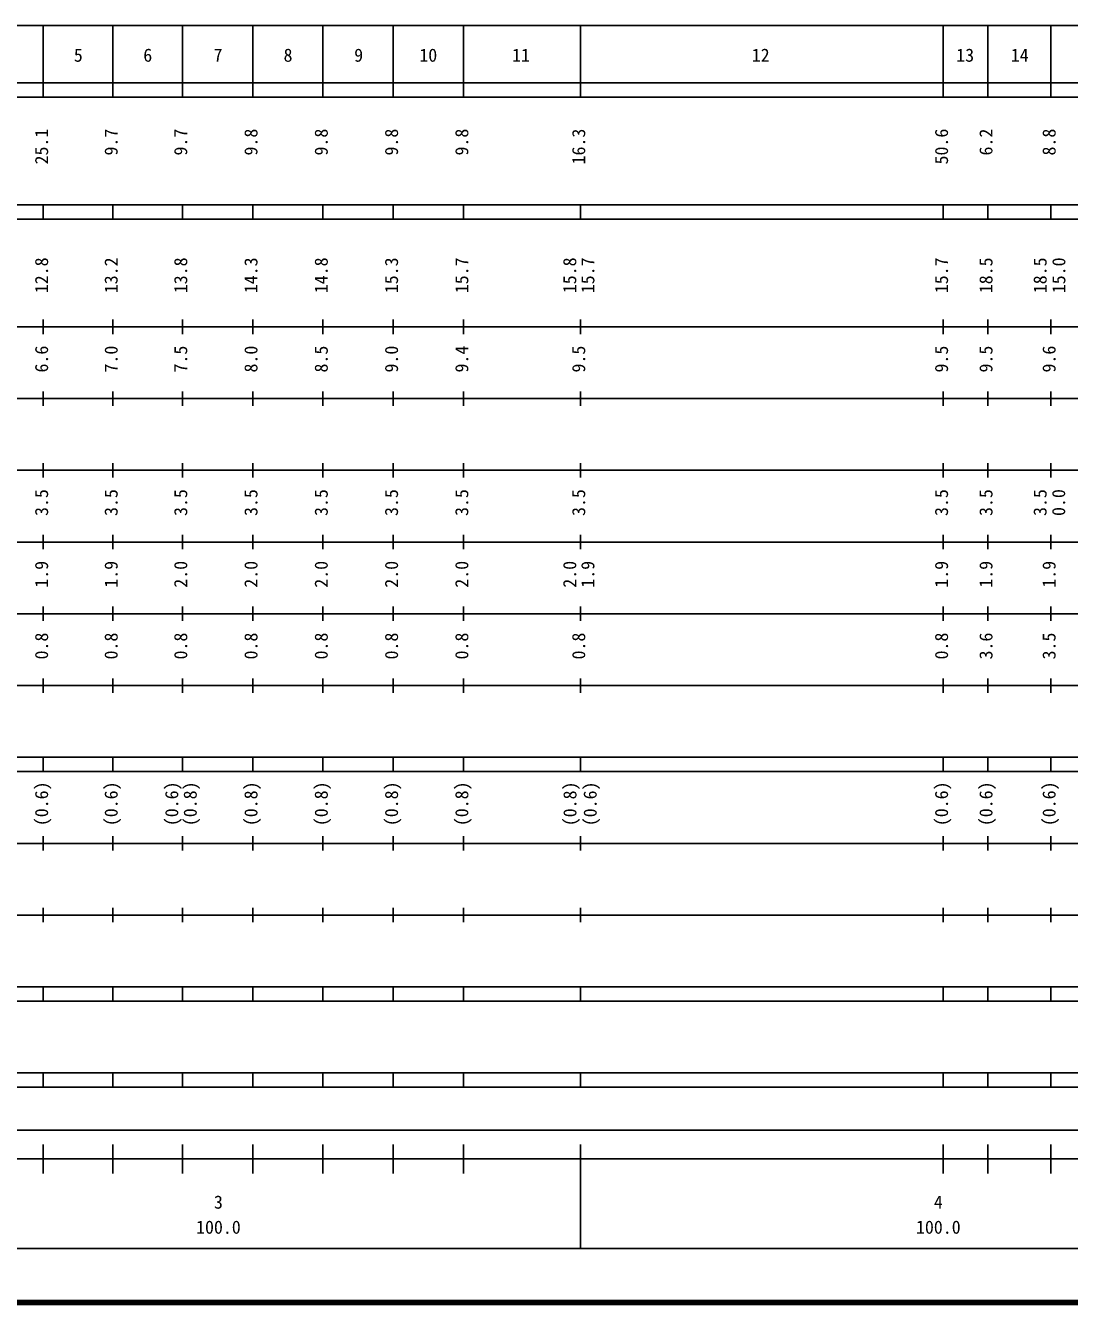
# Model space of a CAD drawing. Units: millimetres at full size, sheet at 1:1000; details may follow other scales. Extents: x 40000 to 680000, y 20000 to 380000.
# Drawn here: x 290620 to 436202, y 20000 to 198000 of the extents above; entities that cross this region are included whole.
import ezdxf
from ezdxf.enums import TextEntityAlignment as Align

# ---------------------------------------------------------------- set-up
doc = ezdxf.new("R2010")
doc.units = ezdxf.units.MM
doc.header["$LTSCALE"] = 1000
doc.layers.add('M-TTL', color=2, linetype='Continuous', lineweight=140)
doc.layers.add('M-TTL-BAND', color=7, linetype='Continuous', lineweight=25)
doc.styles.add('ＭＳ ゴシック', font='')
doc.styles.get('ＭＳ ゴシック').set_extended_font_data('MS Gothic')

msp = doc.modelspace()

# ---------------------------------------------------------------- linework, layer by layer
at = {"layer": 'M-TTL'}
msp.add_line((40000, 20000), (680000, 20000), dxfattribs=at)
at = {"layer": 'M-TTL-BAND'}
for p, q in [((68000, 198000), (579000, 198000)), ((293100, 188000), (293100, 198000)), ((302800, 188000), (302800, 198000)), ((312500, 188000), (312500, 198000)), ((322300, 188000), (322300, 198000)), ((332100, 188000), (332100, 198000)), ((341900, 188000), (341900, 198000)), ((351700, 188000), (351700, 198000)), ((368000, 188000), (368000, 198000)), ((418600, 188000), (418600, 198000)), ((424800, 188000), (424800, 198000)), ((433600, 188000), (433600, 198000)), ((40000, 190000), (579000, 190000)), ((40000, 188000), (579000, 188000)), ((40000, 173000), (579000, 173000)), ((293100, 171000), (293100, 173000)), ((302800, 171000), (302800, 173000)), ((312500, 171000), (312500, 173000)), ((322300, 171000), (322300, 173000)), ((332100, 171000), (332100, 173000)), ((341900, 171000), (341900, 173000)), ((351700, 171000), (351700, 173000)), ((368000, 171000), (368000, 173000)), ((418600, 171000), (418600, 173000)), ((424800, 171000), (424800, 173000)), ((433600, 171000), (433600, 173000)), ((40000, 171000), (579000, 171000)), ((293100, 155000), (293100, 157000)), ((302800, 155000), (302800, 157000)), ((312500, 155000), (312500, 157000)), ((322300, 155000), (322300, 157000)), ((332100, 155000), (332100, 157000)), ((341900, 155000), (341900, 157000)), ((351700, 155000), (351700, 157000)), ((368000, 155000), (368000, 157000)), ((418600, 155000), (418600, 157000)), ((424800, 155000), (424800, 157000)), ((433600, 155000), (433600, 157000)), ((40000, 156000), (579000, 156000)), ((46000, 146000), (579000, 146000)), ((293100, 145000), (293100, 147000)), ((302800, 145000), (302800, 147000)), ((312500, 145000), (312500, 147000)), ((322300, 145000), (322300, 147000)), ((332100, 145000), (332100, 147000)), ((341900, 145000), (341900, 147000)), ((351700, 145000), (351700, 147000)), ((368000, 145000), (368000, 147000)), ((418600, 145000), (418600, 147000)), ((424800, 145000), (424800, 147000)), ((433600, 145000), (433600, 147000)), ((52000, 136000), (579000, 136000)), ((293100, 135000), (293100, 137000)), ((302800, 135000), (302800, 137000)), ((312500, 135000), (312500, 137000)), ((322300, 135000), (322300, 137000)), ((332100, 135000), (332100, 137000)), ((341900, 135000), (341900, 137000)), ((351700, 135000), (351700, 137000)), ((368000, 135000), (368000, 137000)), ((418600, 135000), (418600, 137000)), ((424800, 135000), (424800, 137000)), ((433600, 135000), (433600, 137000)), ((293100, 125000), (293100, 127000)), ((302800, 125000), (302800, 127000)), ((312500, 125000), (312500, 127000)), ((322300, 125000), (322300, 127000)), ((332100, 125000), (332100, 127000)), ((341900, 125000), (341900, 127000)), ((351700, 125000), (351700, 127000)), ((368000, 125000), (368000, 127000)), ((418600, 125000), (418600, 127000)), ((424800, 125000), (424800, 127000)), ((433600, 125000), (433600, 127000)), ((46000, 126000), (579000, 126000)), ((52000, 116000), (579000, 116000)), ((293100, 115000), (293100, 117000)), ((302800, 115000), (302800, 117000)), ((312500, 115000), (312500, 117000)), ((322300, 115000), (322300, 117000)), ((332100, 115000), (332100, 117000)), ((341900, 115000), (341900, 117000)), ((351700, 115000), (351700, 117000)), ((368000, 115000), (368000, 117000)), ((418600, 115000), (418600, 117000)), ((424800, 115000), (424800, 117000)), ((433600, 115000), (433600, 117000)), ((293100, 105000), (293100, 107000)), ((302800, 105000), (302800, 107000)), ((312500, 105000), (312500, 107000)), ((322300, 105000), (322300, 107000)), ((332100, 105000), (332100, 107000)), ((341900, 105000), (341900, 107000)), ((351700, 105000), (351700, 107000)), ((368000, 105000), (368000, 107000)), ((418600, 105000), (418600, 107000)), ((424800, 105000), (424800, 107000)), ((433600, 105000), (433600, 107000)), ((46000, 106000), (579000, 106000)), ((40000, 96000), (579000, 96000)), ((293100, 94000), (293100, 96000)), ((302800, 94000), (302800, 96000)), ((312500, 94000), (312500, 96000)), ((322300, 94000), (322300, 96000)), ((332100, 94000), (332100, 96000)), ((341900, 94000), (341900, 96000)), ((351700, 94000), (351700, 96000)), ((368000, 94000), (368000, 96000)), ((418600, 94000), (418600, 96000)), ((424800, 94000), (424800, 96000)), ((433600, 94000), (433600, 96000)), ((40000, 94000), (579000, 94000)), ((49000, 84000), (579000, 84000)), ((293100, 83000), (293100, 85000)), ((302800, 83000), (302800, 85000)), ((312500, 83000), (312500, 85000)), ((322300, 83000), (322300, 85000)), ((332100, 83000), (332100, 85000)), ((341900, 83000), (341900, 85000)), ((351700, 83000), (351700, 85000)), ((368000, 83000), (368000, 85000)), ((418600, 83000), (418600, 85000)), ((424800, 83000), (424800, 85000)), ((433600, 83000), (433600, 85000)), ((293100, 73000), (293100, 75000)), ((302800, 73000), (302800, 75000)), ((312500, 73000), (312500, 75000)), ((322300, 73000), (322300, 75000)), ((332100, 73000), (332100, 75000)), ((341900, 73000), (341900, 75000)), ((351700, 73000), (351700, 75000)), ((368000, 73000), (368000, 75000)), ((418600, 73000), (418600, 75000)), ((424800, 73000), (424800, 75000)), ((433600, 73000), (433600, 75000)), ((40000, 74000), (579000, 74000)), ((40000, 64000), (579000, 64000)), ((293100, 62000), (293100, 64000)), ((302800, 62000), (302800, 64000)), ((312500, 62000), (312500, 64000)), ((322300, 62000), (322300, 64000)), ((332100, 62000), (332100, 64000)), ((341900, 62000), (341900, 64000)), ((351700, 62000), (351700, 64000)), ((368000, 62000), (368000, 64000)), ((418600, 62000), (418600, 64000)), ((424800, 62000), (424800, 64000)), ((433600, 62000), (433600, 64000)), ((40000, 62000), (579000, 62000)), ((40000, 52000), (579000, 52000)), ((293100, 50000), (293100, 52000)), ((302800, 50000), (302800, 52000)), ((312500, 50000), (312500, 52000)), ((322300, 50000), (322300, 52000)), ((332100, 50000), (332100, 52000)), ((341900, 50000), (341900, 52000)), ((351700, 50000), (351700, 52000)), ((368000, 50000), (368000, 52000)), ((418600, 50000), (418600, 52000)), ((424800, 50000), (424800, 52000)), ((433600, 50000), (433600, 52000)), ((40000, 50000), (579000, 50000)), ((71000, 44000), (548169, 44000)), ((293100, 38000), (293100, 42000)), ((302800, 38000), (302800, 42000)), ((312500, 38000), (312500, 42000)), ((322300, 38000), (322300, 42000)), ((332100, 38000), (332100, 42000)), ((341900, 38000), (341900, 42000)), ((351700, 38000), (351700, 42000)), ((368000, 27500), (368000, 42000)), ((418600, 38000), (418600, 42000)), ((424800, 38000), (424800, 42000)), ((433600, 38000), (433600, 42000)), ((40000, 40000), (579000, 40000)), ((68000, 27500), (579000, 27500))]:
    msp.add_line(p, q, dxfattribs=at)

# ---------------------------------------------------------------- texts
at = {"layer": 'M-TTL-BAND', "style": 'ＭＳ ゴシック'}
for s, p in [('5', (297979, 192405)), ('6', (307666, 192405)), ('7', (317470, 192405)), ('8', (327227, 192405)), ('9', (337078, 192405)), ('10', (346788, 192405)), ('11', (359711, 192405)), ('12', (393143, 192405)), ('13', (421657, 192405)), ('14', (429268, 192405)), ('3', (317519, 32523)), ('4', (417912, 32523)), ('100.0', (317519, 29033)), ('100.0', (417912, 29033))]:
    msp.add_text(s, height=1833, dxfattribs=at).set_placement(p, align=Align.BOTTOM_CENTER)
for s, p in [('25.1', (292850, 183625)), ('9.7', (302550, 183625)), ('9.7', (312250, 183625)), ('9.8', (322050, 183625)), ('9.8', (331850, 183625)), ('9.8', (341650, 183625)), ('9.8', (351450, 183625)), ('16.3', (367750, 183625)), ('50.6', (418350, 183625)), ('6.2', (424550, 183625)), ('8.8', (433350, 183625)), ('12.8', (292850, 165674)), ('13.2', (302550, 165674)), ('13.8', (312250, 165674)), ('14.8', (331850, 165674)), ('15.7', (351450, 165674)), ('15.8', (366500, 165674)), ('15.7', (369032, 165674)), ('15.7', (418350, 165674)), ('15.0', (434712, 165674)), ('14.3', (322050, 165674)), ('15.3', (341650, 165674)), ('18.5', (424550, 165674)), ('18.5', (432100, 165674)), ('6.6', (292850, 153375)), ('7.0', (302550, 153375)), ('7.5', (312250, 153375)), ('8.0', (322050, 153375)), ('8.5', (331850, 153375)), ('9.0', (341650, 153375)), ('9.4', (351450, 153375)), ('9.5', (367750, 153375)), ('9.5', (418350, 153375)), ('9.5', (424550, 153375)), ('9.6', (433350, 153375)), ('3.5', (292850, 133375)), ('3.5', (302550, 133375)), ('3.5', (312250, 133375)), ('3.5', (322050, 133375)), ('3.5', (331850, 133375)), ('3.5', (341650, 133375)), ('3.5', (351450, 133375)), ('3.5', (367750, 133375)), ('3.5', (418350, 133375)), ('3.5', (424550, 133375)), ('3.5', (432100, 133375)), ('0.0', (434685, 133375)), ('1.9', (292850, 123375)), ('1.9', (302550, 123375)), ('2.0', (312250, 123375)), ('2.0', (322050, 123375)), ('2.0', (331850, 123375)), ('2.0', (341650, 123375)), ('2.0', (351450, 123375)), ('2.0', (366500, 123375)), ('1.9', (369028, 123375)), ('1.9', (418350, 123375)), ('1.9', (424550, 123375)), ('1.9', (433350, 123375)), ('0.8', (292850, 113375)), ('0.8', (302550, 113375)), ('0.8', (312250, 113375)), ('0.8', (322050, 113375)), ('0.8', (331850, 113375)), ('0.8', (341650, 113375)), ('0.8', (351450, 113375)), ('0.8', (367750, 113375)), ('0.8', (418350, 113375)), ('3.6', (424550, 113375)), ('3.5', (433350, 113375)), ('(0.6)', (292850, 92625)), ('(0.6)', (302550, 92625)), ('(0.6)', (311000, 92625)), ('(0.8)', (313577, 92625)), ('(0.8)', (322050, 92625)), ('(0.8)', (331850, 92625)), ('(0.8)', (341650, 92625)), ('(0.8)', (351450, 92625)), ('(0.6)', (418350, 92625)), ('(0.6)', (424550, 92625)), ('(0.6)', (433350, 92625))]:
    msp.add_text(s, height=1833, rotation=90, dxfattribs=at).set_placement(p, align=Align.MIDDLE_RIGHT)
msp.add_text('(0.8)', height=1833, rotation=90, dxfattribs=at).set_placement((368000, 89500), align=Align.BOTTOM_CENTER)
msp.add_text('(0.6)', height=1833, rotation=90, dxfattribs=at).set_placement((369350, 89500), align=Align.MIDDLE_CENTER)

doc.saveas('drawing.dxf')
